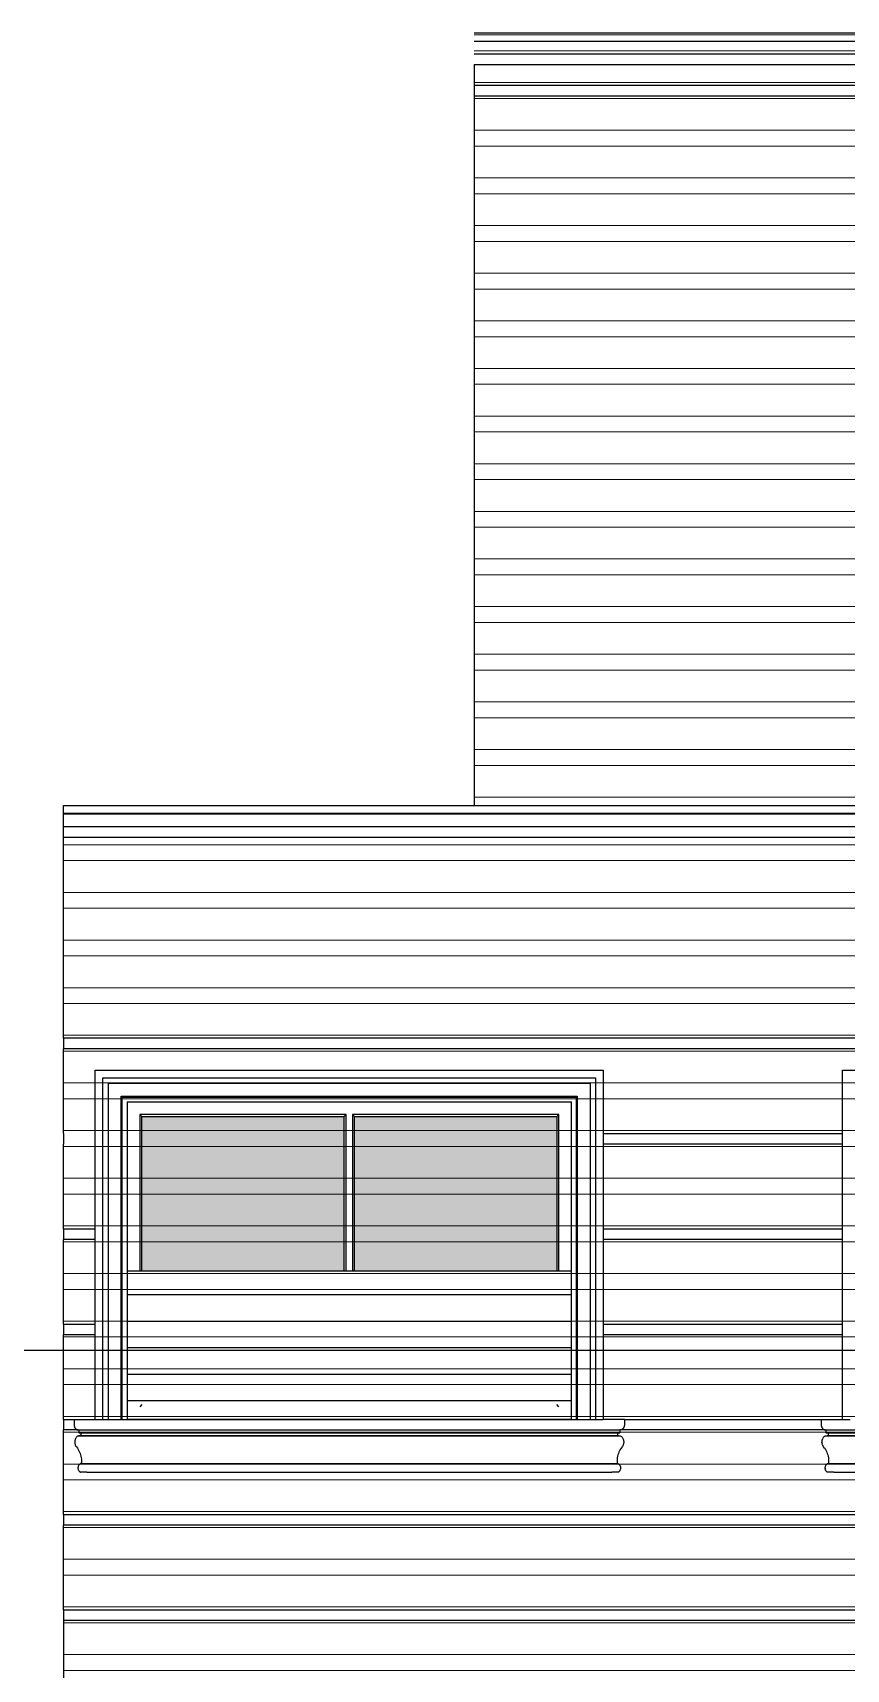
# Model space of a CAD drawing. Header units: inches. Extents: x 37.8 to 126.9, y 5.9 to 51.9.
# Drawn here: x 102.01 to 105.86, y 33.26 to 40.99 of the extents above; entities that cross this region are included whole.
import ezdxf

# ---------------------------------------------------------------- set-up
doc = ezdxf.new("R2010")
doc.units = ezdxf.units.IN
doc.header["$MEASUREMENT"] = 0
doc.layers.add('hatch', color=45, linetype='Continuous', lineweight=9)
doc.layers.add('LAYER1', color=8, linetype='Continuous', lineweight=9)
doc.layers.add('TEXT.', color=7, linetype='Continuous')

msp = doc.modelspace()

# ---------------------------------------------------------------- hatches: boundary and pattern name
at = {"true_color": 0x9898cc}
h = msp.add_hatch(dxfattribs=at)
h.set_pattern_fill('ANSI31', color=253, angle=135)
h.set_pattern_definition([(180, (290.93332, 359.28142), (-1e-17, -0.125), [])])
h.paths.add_polyline_path([(104.55803, 35.14228), (102.45803, 35.14228), (102.45803, 34.44228), (104.55803, 34.44228)])
at = {"layer": 'hatch'}
h = msp.add_hatch(color=256, dxfattribs=at)
h.dxf.hatch_style = 1
h.set_gradient(color1=(149, 180, 223), color2=(188, 208, 235), one_color=1, tint=0.83, name='INVCURVED')
h.paths.add_polyline_path([(102.52803, 35.14228), (103.48303, 35.14228), (103.48303, 35.87228), (102.52803, 35.87228)])
h = msp.add_hatch(color=256, dxfattribs=at)
h.dxf.hatch_style = 1
h.set_gradient(color1=(149, 180, 223), color2=(188, 208, 235), one_color=1, tint=0.83, name='INVCURVED')
h.paths.add_polyline_path([(103.53303, 35.14228), (104.48803, 35.14228), (104.48803, 35.87228), (103.53303, 35.87228)])
at = {"layer": 'LAYER1', "true_color": 0xc2b093}
h = msp.add_hatch(dxfattribs=at)
h.set_pattern_fill('ANSI32', color=253, scale=0.6, angle=135)
h.set_pattern_definition([(180, (290.93332, 359.28142), (-1e-17, -0.225), []), (180, (290.85832, 359.35642), (-1e-17, -0.225), [])])
h.paths.add_polyline_path([(106.05653, 37.34228), (106.05653, 37.54228), (106.05653, 37.59228), (106.05653, 37.99228), (106.05653, 38.04228), (106.05653, 38.44228), (106.05653, 38.49228), (106.05653, 38.84228), (107.05653, 38.84228), (107.05653, 38.49228), (107.05653, 38.44228), (107.05653, 38.04228), (107.05653, 37.99228), (107.05653, 37.59228), (107.05653, 37.54228), (107.05653, 37.34228)], flags=16)
h.paths.add_polyline_path([(107.99803, 37.34228), (107.99803, 37.54228), (107.99803, 37.59228), (107.99803, 37.99228), (107.99803, 38.04228), (107.99803, 38.44228), (107.99803, 38.49228), (107.99803, 38.84228), (108.99803, 38.84228), (108.99803, 38.49228), (108.99803, 38.44228), (108.99803, 38.04228), (108.99803, 37.99228), (108.99803, 37.59228), (108.99803, 37.54228), (108.99803, 37.34228)], flags=16)
h.paths.add_polyline_path([(116.59064, 26.14228), (116.59064, 26.94228), (117.19803, 26.94228), (117.19803, 26.14228)])
h.paths.add_polyline_path([(117.39803, 37.34228), (109.19803, 37.34228), (109.19803, 40.69228), (109.19803, 40.99228), (104.09803, 40.99228), (104.09803, 37.34228), (102.15807, 37.34228), (102.15807, 20.54228), (107.51799, 20.54228), (107.51799, 22.74228), (108.71799, 22.74228), (108.71799, 20.54228), (108.91799, 20.54228), (108.91799, 22.74228), (112.11799, 22.74228), (112.11799, 20.54228), (117.39803, 20.54228)])

# ---------------------------------------------------------------- linework, layer by layer
for p, q in [((104.09803, 40.99228), (109.19509, 40.99228)), ((104.09803, 40.95228), (109.19529, 40.95228)), ((104.09803, 40.89228), (109.19559, 40.89228)), ((104.09803, 40.84228), (104.09803, 40.74228)), ((104.09803, 40.84228), (109.19803, 40.84228)), ((109.19803, 40.74228), (104.09803, 40.74228)), ((104.09803, 40.74228), (104.09803, 40.69228)), ((109.19803, 40.69228), (104.09803, 40.69228)), ((104.09803, 40.69228), (104.09803, 40.29228)), ((104.09803, 40.29228), (104.09803, 40.24228)), ((104.09803, 40.24228), (104.09803, 39.84228)), ((104.09803, 39.84228), (104.09803, 39.79228)), ((104.09803, 39.79228), (104.09803, 39.39228)), ((104.09803, 39.39228), (104.09803, 39.34228)), ((104.09803, 39.34228), (104.09803, 38.94228)), ((104.09803, 38.94228), (104.09803, 38.89228)), ((104.09803, 38.89228), (104.09803, 38.49228)), ((104.09803, 38.49228), (104.09803, 38.44228)), ((104.09803, 38.44228), (104.09803, 37.34228)), ((102.15803, 36.44228), (102.15803, 37.34228)), ((102.15803, 37.34228), (116.78803, 37.34228)), ((102.15803, 37.30228), (117.39803, 37.30228)), ((102.15803, 37.24228), (117.39803, 37.24228)), ((102.15803, 37.19228), (117.39803, 37.19228)), ((102.15803, 36.24228), (102.15803, 36.44228)), ((102.15803, 36.24228), (102.15803, 36.19228)), ((106.14358, 36.24228), (102.15803, 36.24228)), ((117.39803, 36.19228), (102.15803, 36.19228)), ((102.15803, 35.79228), (102.15803, 36.19228)), ((102.30803, 36.09228), (104.70803, 36.09228)), ((102.30803, 35.79228), (102.30803, 36.09228)), ((102.34453, 36.05578), (104.67153, 36.05578)), ((102.34453, 35.79228), (102.34453, 36.05578)), ((102.37053, 36.02978), (104.64553, 36.02978)), ((102.37053, 35.79228), (102.37053, 36.02978)), ((104.64553, 36.02978), (104.64553, 35.79228)), ((104.67153, 36.05578), (104.67153, 35.79228)), ((104.70803, 36.09228), (104.70803, 35.79228)), ((105.83803, 36.09228), (109.38803, 36.09228)), ((105.83803, 35.79228), (105.83803, 36.09228)), ((102.43122, 35.96909), (104.58484, 35.96909)), ((102.43122, 35.79228), (102.43122, 35.96909)), ((102.43553, 35.96478), (104.58053, 35.96478)), ((102.43553, 35.79228), (102.43553, 35.96478)), ((104.58053, 35.96478), (104.58053, 35.79228)), ((104.58484, 35.96909), (104.58484, 35.79228)), ((102.45803, 35.94228), (104.55803, 35.94228)), ((102.45803, 35.94228), (102.45803, 35.79228)), ((102.51803, 35.88228), (102.51803, 35.14228)), ((103.49303, 35.88228), (102.51803, 35.88228)), ((102.52803, 35.87228), (102.51803, 35.88228)), ((102.52803, 35.14228), (102.52803, 35.87228)), ((102.52803, 35.87228), (103.48303, 35.87228)), ((103.48303, 35.87228), (103.49303, 35.88228)), ((103.48303, 35.87228), (103.48303, 35.14228)), ((103.49303, 35.14228), (103.49303, 35.88228)), ((103.52303, 35.88228), (103.52303, 35.14228)), ((104.49803, 35.88228), (103.52303, 35.88228)), ((103.53303, 35.87228), (103.52303, 35.88228)), ((103.53303, 35.14228), (103.53303, 35.87228)), ((103.53303, 35.87228), (104.48803, 35.87228)), ((104.48803, 35.87228), (104.49803, 35.88228)), ((104.48803, 35.87228), (104.48803, 35.14228)), ((104.49803, 35.14228), (104.49803, 35.88228)), ((104.55803, 35.79228), (104.55803, 35.94228)), ((102.15803, 35.79228), (102.15803, 35.74228)), ((102.30803, 35.74228), (102.30803, 35.79228)), ((102.34453, 35.74228), (102.34453, 35.79228)), ((102.37053, 35.74228), (102.37053, 35.79228)), ((102.43122, 35.74228), (102.43122, 35.79228)), ((102.43553, 35.74228), (102.43553, 35.79228)), ((102.45803, 35.79228), (102.45803, 35.74228)), ((104.55803, 35.74228), (104.55803, 35.79228)), ((104.58053, 35.79228), (104.58053, 35.74228)), ((104.58484, 35.79228), (104.58484, 35.74228)), ((104.64553, 35.79228), (104.64553, 35.74228)), ((104.67153, 35.79228), (104.67153, 35.74228)), ((104.70803, 35.79228), (105.83803, 35.79228)), ((104.70803, 35.79228), (104.70803, 35.74228)), ((105.83803, 35.74228), (105.83803, 35.79228)), ((102.15803, 35.34228), (102.15803, 35.74228)), ((102.30803, 35.34228), (102.30803, 35.74228)), ((102.34453, 35.34228), (102.34453, 35.74228)), ((102.37053, 35.34228), (102.37053, 35.74228)), ((102.43122, 35.34228), (102.43122, 35.74228)), ((102.43553, 35.34228), (102.43553, 35.74228)), ((102.45803, 35.74228), (102.45803, 35.34228)), ((104.55803, 35.34228), (104.55803, 35.74228)), ((104.58053, 35.74228), (104.58053, 35.34228)), ((104.58484, 35.74228), (104.58484, 35.34228)), ((104.64553, 35.74228), (104.64553, 35.34228)), ((104.67153, 35.74228), (104.67153, 35.34228)), ((105.83803, 35.74228), (104.70803, 35.74228)), ((104.70803, 35.74228), (104.70803, 35.34228)), ((105.83803, 35.34228), (105.83803, 35.74228)), ((102.15803, 35.34228), (102.30803, 35.34228)), ((102.15803, 35.34228), (102.15803, 35.29228)), ((102.30803, 35.29228), (102.30803, 35.34228)), ((102.34453, 35.29228), (102.34453, 35.34228)), ((102.37053, 35.29228), (102.37053, 35.34228)), ((102.43122, 35.29228), (102.43122, 35.34228)), ((102.43553, 35.29228), (102.43553, 35.34228)), ((102.45803, 35.34228), (102.45803, 35.29228)), ((104.55803, 35.29228), (104.55803, 35.34228)), ((104.58053, 35.34228), (104.58053, 35.29228)), ((104.58484, 35.34228), (104.58484, 35.29228)), ((104.64553, 35.34228), (104.64553, 35.29228)), ((104.67153, 35.34228), (104.67153, 35.29228)), ((104.70803, 35.34228), (105.83803, 35.34228)), ((104.70803, 35.34228), (104.70803, 35.29228)), ((105.83803, 35.29228), (105.83803, 35.34228)), ((102.30803, 35.29228), (102.15803, 35.29228)), ((102.15803, 34.89228), (102.15803, 35.29228)), ((102.30803, 34.89228), (102.30803, 35.29228)), ((102.34453, 34.89228), (102.34453, 35.29228)), ((102.37053, 34.89228), (102.37053, 35.29228)), ((102.43122, 34.89228), (102.43122, 35.29228)), ((102.43553, 34.89228), (102.43553, 35.29228)), ((102.45803, 35.29228), (102.45803, 34.89228)), ((104.55803, 34.89228), (104.55803, 35.29228)), ((104.58053, 35.29228), (104.58053, 34.89228)), ((104.58484, 35.29228), (104.58484, 34.89228)), ((104.64553, 35.29228), (104.64553, 34.89228)), ((104.67153, 35.29228), (104.67153, 34.89228)), ((105.83803, 35.29228), (104.70803, 35.29228)), ((104.70803, 35.29228), (104.70803, 34.89228)), ((105.83803, 34.89228), (105.83803, 35.29228)), ((102.15803, 34.89228), (102.30803, 34.89228)), ((102.15803, 34.89228), (102.15803, 34.84228)), ((102.30803, 34.84228), (102.30803, 34.89228)), ((102.34453, 34.84228), (102.34453, 34.89228)), ((102.37053, 34.84228), (102.37053, 34.89228)), ((102.43122, 34.84228), (102.43122, 34.89228)), ((102.43553, 34.84228), (102.43553, 34.89228)), ((102.45803, 34.89228), (102.45803, 34.84228)), ((104.55803, 34.84228), (104.55803, 34.89228)), ((104.58053, 34.89228), (104.58053, 34.84228)), ((104.58484, 34.89228), (104.58484, 34.84228)), ((104.64553, 34.89228), (104.64553, 34.84228)), ((104.67153, 34.89228), (104.67153, 34.84228)), ((104.70803, 34.89228), (105.83803, 34.89228)), ((104.70803, 34.89228), (104.70803, 34.84228)), ((105.83803, 34.84228), (105.83803, 34.89228)), ((102.30803, 34.84228), (102.15803, 34.84228)), ((102.15803, 34.44228), (102.15803, 34.84228)), ((102.30803, 34.44228), (102.30803, 34.84228)), ((102.34453, 34.44228), (102.34453, 34.84228)), ((102.37053, 34.44228), (102.37053, 34.84228)), ((102.43122, 34.44228), (102.43122, 34.84228)), ((102.43553, 34.44228), (102.43553, 34.84228)), ((102.45803, 34.84228), (102.45803, 34.44228)), ((104.55803, 34.44228), (104.55803, 34.84228)), ((104.58053, 34.84228), (104.58053, 34.44228)), ((104.58484, 34.84228), (104.58484, 34.44228)), ((104.64553, 34.84228), (104.64553, 34.44228)), ((104.67153, 34.84228), (104.67153, 34.44228)), ((104.70803, 34.84228), (104.70803, 34.44228)), ((105.83803, 34.84228), (104.70803, 34.84228)), ((105.83803, 34.44228), (105.83803, 34.84228)), ((102.52803, 34.51228), (102.51803, 34.50228)), ((104.49803, 34.50228), (104.48803, 34.51228)), ((102.15803, 34.44228), (102.15803, 34.39228)), ((102.15803, 34.44228), (102.20803, 34.44228)), ((102.20803, 34.44228), (102.20803, 34.41728)), ((102.20803, 34.44228), (102.30803, 34.44228)), ((102.20803, 34.41728), (102.20807, 34.41571)), ((102.20807, 34.41571), (102.20818, 34.41414)), ((102.20818, 34.41414), (102.20836, 34.41259)), ((102.20836, 34.41259), (102.20862, 34.41106)), ((102.20862, 34.41106), (102.20896, 34.40955)), ((102.20896, 34.40955), (102.20936, 34.40807)), ((102.20936, 34.40807), (102.20983, 34.40663)), ((102.20983, 34.40663), (102.21037, 34.40523)), ((102.21037, 34.40523), (102.21098, 34.40388)), ((102.21098, 34.40388), (102.21165, 34.40258)), ((102.21165, 34.40258), (102.21238, 34.40134)), ((102.21238, 34.40134), (102.21317, 34.40016)), ((102.21317, 34.40016), (102.21401, 34.39905)), ((102.30803, 34.44228), (102.34453, 34.44228)), ((102.34453, 34.44228), (102.37053, 34.44228)), ((102.37053, 34.44228), (102.43122, 34.44228)), ((102.43122, 34.44228), (102.43553, 34.44228)), ((102.43553, 34.44228), (102.45803, 34.44228)), ((104.55803, 34.44228), (102.45803, 34.44228)), ((104.55803, 34.44228), (104.58053, 34.44228)), ((104.58053, 34.44228), (104.58484, 34.44228)), ((104.58484, 34.44228), (104.64553, 34.44228)), ((104.64553, 34.44228), (104.67153, 34.44228)), ((104.67153, 34.44228), (104.70803, 34.44228)), ((104.80803, 34.44228), (104.70803, 34.44228)), ((104.80289, 34.40016), (104.80205, 34.39905)), ((104.80368, 34.40134), (104.80289, 34.40016)), ((104.80441, 34.40258), (104.80368, 34.40134)), ((104.80508, 34.40388), (104.80441, 34.40258)), ((104.80568, 34.40523), (104.80508, 34.40388)), ((104.80623, 34.40663), (104.80568, 34.40523)), ((104.8067, 34.40807), (104.80623, 34.40663)), ((104.8071, 34.40955), (104.8067, 34.40807)), ((104.80743, 34.41106), (104.8071, 34.40955)), ((104.80769, 34.41259), (104.80743, 34.41106)), ((104.80788, 34.41414), (104.80769, 34.41259)), ((104.80799, 34.41571), (104.80788, 34.41414)), ((104.80803, 34.41728), (104.80799, 34.41571)), ((104.80803, 34.44228), (104.80803, 34.41728)), ((104.80803, 34.44228), (105.73803, 34.44228)), ((105.73803, 34.44228), (105.73803, 34.41728)), ((105.73803, 34.44228), (105.83803, 34.44228)), ((105.73803, 34.41728), (105.73807, 34.41571)), ((105.73807, 34.41571), (105.73818, 34.41414)), ((105.73818, 34.41414), (105.73836, 34.41259)), ((105.73836, 34.41259), (105.73862, 34.41106)), ((105.73862, 34.41106), (105.73896, 34.40955)), ((105.73896, 34.40955), (105.73936, 34.40807)), ((105.73936, 34.40807), (105.73983, 34.40663)), ((105.73983, 34.40663), (105.74037, 34.40523)), ((105.74037, 34.40523), (105.74098, 34.40388)), ((105.74098, 34.40388), (105.74165, 34.40258)), ((105.74165, 34.40258), (105.74238, 34.40134)), ((105.74238, 34.40134), (105.74317, 34.40016)), ((105.74317, 34.40016), (105.74401, 34.39905)), ((105.83803, 34.44228), (105.87453, 34.44228)), ((102.15803, 33.99228), (102.15803, 34.39228)), ((102.22698, 34.39228), (102.15803, 34.39228)), ((102.21162, 34.34125), (102.21122, 34.33722)), ((102.21122, 34.33722), (102.21122, 34.33316)), ((102.21122, 34.33316), (102.21162, 34.32914)), ((102.21243, 34.34516), (102.21162, 34.34125)), ((102.21162, 34.32914), (102.21243, 34.32522)), ((102.21363, 34.3489), (102.21243, 34.34516)), ((102.21243, 34.32522), (102.21363, 34.32148)), ((102.21519, 34.3524), (102.21363, 34.3489)), ((102.21401, 34.39905), (102.2149, 34.39801)), ((102.2149, 34.39801), (102.21584, 34.39705)), ((102.21709, 34.35559), (102.21519, 34.3524)), ((102.21584, 34.39705), (102.21683, 34.39617)), ((102.21683, 34.39617), (102.21785, 34.39537)), ((102.21929, 34.35843), (102.21709, 34.35559)), ((102.21785, 34.39537), (102.21891, 34.39466)), ((102.21891, 34.39466), (102.22, 34.39403)), ((102.22176, 34.36085), (102.21929, 34.35843)), ((102.22, 34.39403), (102.22112, 34.3935)), ((102.22112, 34.3935), (102.22227, 34.39306)), ((102.22445, 34.36282), (102.22176, 34.36085)), ((102.22227, 34.39306), (102.22343, 34.39272)), ((102.22343, 34.39272), (102.22461, 34.39247)), ((102.22731, 34.3643), (102.22445, 34.36282)), ((102.22461, 34.39247), (102.22579, 34.39233)), ((102.22579, 34.39233), (102.22698, 34.39228)), ((102.22698, 34.39228), (102.23014, 34.39228)), ((102.22731, 34.3643), (102.2303, 34.36527)), ((102.23014, 34.39228), (102.23014, 34.37894)), ((102.23014, 34.39228), (102.26803, 34.39228)), ((102.23014, 34.37894), (102.24001, 34.37894)), ((102.23643, 34.36561), (102.2303, 34.36527)), ((102.2303, 34.36527), (102.26803, 34.36527)), ((102.23643, 34.36561), (102.24001, 34.36561)), ((102.24001, 34.37894), (102.24001, 34.36561)), ((102.24001, 34.37894), (104.77604, 34.37894)), ((102.24001, 34.36561), (104.77604, 34.36561)), ((102.26803, 34.39228), (104.74803, 34.39228)), ((102.26803, 34.36527), (104.74803, 34.36527)), ((104.74803, 34.39228), (104.78592, 34.39228)), ((104.74803, 34.36527), (104.78576, 34.36527)), ((104.77604, 34.37894), (104.77604, 34.36561)), ((104.77604, 34.37894), (104.78592, 34.37894)), ((104.77604, 34.36561), (104.77962, 34.36561)), ((104.77962, 34.36561), (104.78576, 34.36527)), ((104.78576, 34.36527), (104.78875, 34.3643)), ((104.78592, 34.39228), (104.78592, 34.37894)), ((104.78908, 34.39228), (104.78592, 34.39228)), ((104.78875, 34.3643), (104.79161, 34.36282)), ((104.79027, 34.39233), (104.78908, 34.39228)), ((105.75698, 34.39228), (104.78908, 34.39228)), ((104.79145, 34.39247), (104.79027, 34.39233)), ((104.79263, 34.39272), (104.79145, 34.39247)), ((104.79161, 34.36282), (104.7943, 34.36085)), ((104.79379, 34.39306), (104.79263, 34.39272)), ((104.79493, 34.3935), (104.79379, 34.39306)), ((104.7943, 34.36085), (104.79677, 34.35843)), ((104.79605, 34.39403), (104.79493, 34.3935)), ((104.79715, 34.39466), (104.79605, 34.39403)), ((104.79677, 34.35843), (104.79897, 34.35559)), ((104.79821, 34.39537), (104.79715, 34.39466)), ((104.79923, 34.39617), (104.79821, 34.39537)), ((104.79897, 34.35559), (104.80087, 34.3524)), ((104.80022, 34.39705), (104.79923, 34.39617)), ((104.80116, 34.39801), (104.80022, 34.39705)), ((104.80087, 34.3524), (104.80243, 34.3489)), ((104.80205, 34.39905), (104.80116, 34.39801)), ((104.80243, 34.3489), (104.80363, 34.34516)), ((104.80363, 34.32522), (104.80243, 34.32148)), ((104.80363, 34.34516), (104.80443, 34.34125)), ((104.80443, 34.32914), (104.80363, 34.32522)), ((104.80443, 34.34125), (104.80484, 34.33722)), ((104.80484, 34.33316), (104.80443, 34.32914)), ((104.80484, 34.33722), (104.80484, 34.33316)), ((105.74162, 34.34125), (105.74122, 34.33722)), ((105.74122, 34.33722), (105.74122, 34.33316)), ((105.74162, 34.32914), (105.74122, 34.33316)), ((105.74162, 34.34125), (105.74243, 34.34516)), ((105.74162, 34.32914), (105.74243, 34.32522)), ((105.74363, 34.3489), (105.74243, 34.34516)), ((105.74363, 34.32148), (105.74243, 34.32522)), ((105.74363, 34.3489), (105.74519, 34.3524)), ((105.74401, 34.39905), (105.7449, 34.39801)), ((105.7449, 34.39801), (105.74584, 34.39705)), ((105.74709, 34.35559), (105.74519, 34.3524)), ((105.74584, 34.39705), (105.74683, 34.39617)), ((105.74683, 34.39617), (105.74785, 34.39537)), ((105.74709, 34.35559), (105.74929, 34.35843)), ((105.74785, 34.39537), (105.74891, 34.39466)), ((105.74891, 34.39466), (105.75, 34.39403)), ((105.75176, 34.36085), (105.74929, 34.35843)), ((105.75, 34.39403), (105.75112, 34.3935)), ((105.75112, 34.3935), (105.75227, 34.39306)), ((105.75176, 34.36085), (105.75445, 34.36282)), ((105.75227, 34.39306), (105.75343, 34.39272)), ((105.75343, 34.39272), (105.75461, 34.39247)), ((105.75445, 34.36282), (105.75731, 34.3643)), ((105.75461, 34.39247), (105.75579, 34.39233)), ((105.75579, 34.39233), (105.75698, 34.39228)), ((105.75698, 34.39228), (105.76014, 34.39228)), ((105.75731, 34.3643), (105.7603, 34.36527)), ((105.76014, 34.39228), (105.76014, 34.37894)), ((105.76014, 34.39228), (105.79803, 34.39228)), ((105.76014, 34.37894), (105.77001, 34.37894)), ((105.7603, 34.36527), (105.76643, 34.36561)), ((105.7603, 34.36527), (105.79803, 34.36527)), ((105.76643, 34.36561), (105.77001, 34.36561)), ((105.77001, 34.37894), (105.77001, 34.36561)), ((105.77001, 34.37894), (109.45604, 34.37894)), ((105.77001, 34.36561), (105.79803, 34.36561)), ((105.79803, 34.39228), (109.42803, 34.39228)), ((105.79803, 34.36561), (109.42803, 34.36561)), ((105.79803, 34.36527), (109.42803, 34.36527)), ((102.21363, 34.32148), (102.21519, 34.31799)), ((102.21519, 34.31799), (102.21709, 34.31479)), ((102.21709, 34.31479), (102.21929, 34.31196)), ((102.21929, 34.31196), (102.22354, 34.30613)), ((102.22354, 34.30613), (102.2274, 34.30012)), ((102.2274, 34.30012), (102.23085, 34.29394)), ((102.23085, 34.29394), (102.23389, 34.2876)), ((102.23389, 34.2876), (102.23649, 34.28114)), ((102.23649, 34.28114), (102.23866, 34.27456)), ((102.23866, 34.27456), (102.24039, 34.2679)), ((102.24039, 34.2679), (102.24166, 34.26116)), ((102.24166, 34.26116), (102.24249, 34.25438)), ((102.24249, 34.25438), (102.24286, 34.24757)), ((102.24286, 34.24757), (102.24277, 34.24075)), ((104.77357, 34.25438), (104.7732, 34.24757)), ((104.7732, 34.24757), (104.77329, 34.24075)), ((104.7744, 34.26116), (104.77357, 34.25438)), ((104.77567, 34.2679), (104.7744, 34.26116)), ((104.7774, 34.27456), (104.77567, 34.2679)), ((104.77957, 34.28114), (104.7774, 34.27456)), ((104.78217, 34.2876), (104.77957, 34.28114)), ((104.7852, 34.29394), (104.78217, 34.2876)), ((104.78865, 34.30012), (104.7852, 34.29394)), ((104.79251, 34.30613), (104.78865, 34.30012)), ((104.79677, 34.31196), (104.79251, 34.30613)), ((104.79897, 34.31479), (104.79677, 34.31196)), ((104.80087, 34.31799), (104.79897, 34.31479)), ((104.80243, 34.32148), (104.80087, 34.31799)), ((105.74363, 34.32148), (105.74519, 34.31799)), ((105.74709, 34.31479), (105.74519, 34.31799)), ((105.74709, 34.31479), (105.74929, 34.31196)), ((105.75354, 34.30613), (105.74929, 34.31196)), ((105.75354, 34.30613), (105.7574, 34.30012)), ((105.7574, 34.30012), (105.76085, 34.29394)), ((105.76085, 34.29394), (105.76389, 34.2876)), ((105.76389, 34.2876), (105.76649, 34.28114)), ((105.76649, 34.28114), (105.76866, 34.27456)), ((105.76866, 34.27456), (105.77039, 34.2679)), ((105.77039, 34.2679), (105.77166, 34.26116)), ((105.77166, 34.26116), (105.77249, 34.25438)), ((105.77249, 34.25438), (105.77286, 34.24757)), ((105.77286, 34.24757), (105.77277, 34.24075)), ((102.22671, 34.21701), (102.22647, 34.21442)), ((102.22647, 34.21442), (102.22647, 34.2118)), ((102.22647, 34.2118), (102.22671, 34.20921)), ((102.22721, 34.21955), (102.22671, 34.21701)), ((102.22671, 34.20921), (102.22721, 34.20667)), ((102.22794, 34.22198), (102.22721, 34.21955)), ((102.22721, 34.20667), (102.22794, 34.20424)), ((102.22889, 34.22427), (102.22794, 34.22198)), ((102.22794, 34.20424), (102.22889, 34.20195)), ((102.23006, 34.22639), (102.22889, 34.22427)), ((102.22889, 34.20195), (102.23006, 34.19983)), ((102.23142, 34.2283), (102.23006, 34.22639)), ((102.23006, 34.19983), (102.23142, 34.19792)), ((102.23294, 34.22996), (102.23142, 34.2283)), ((102.23142, 34.19792), (102.23294, 34.19626)), ((102.23462, 34.23137), (102.23294, 34.22996)), ((102.23294, 34.19626), (102.23462, 34.19485)), ((102.23641, 34.23248), (102.23462, 34.23137)), ((102.23641, 34.19374), (102.23462, 34.19485)), ((102.23641, 34.23248), (102.2383, 34.23329)), ((102.2383, 34.19293), (102.23641, 34.19374)), ((102.24025, 34.23378), (102.2383, 34.23329)), ((102.2383, 34.19293), (102.24025, 34.19244)), ((102.24025, 34.23378), (102.24223, 34.23394)), ((102.24223, 34.19228), (102.24025, 34.19244)), ((102.24277, 34.24075), (102.24223, 34.23394)), ((102.24223, 34.23394), (102.26803, 34.23394)), ((102.26803, 34.19228), (102.24223, 34.19228)), ((102.26803, 34.23394), (104.74803, 34.23394)), ((102.26803, 34.19228), (104.74803, 34.19228)), ((104.74803, 34.23394), (104.77383, 34.23394)), ((104.77383, 34.19228), (104.74803, 34.19228)), ((104.77329, 34.24075), (104.77383, 34.23394)), ((104.77383, 34.23394), (104.77581, 34.23378)), ((104.77581, 34.19244), (104.77383, 34.19228)), ((104.77581, 34.23378), (104.77776, 34.23329)), ((104.77776, 34.19293), (104.77581, 34.19244)), ((104.77776, 34.23329), (104.77964, 34.23248)), ((104.77964, 34.19374), (104.77776, 34.19293)), ((104.77964, 34.23248), (104.78144, 34.23137)), ((104.78144, 34.19485), (104.77964, 34.19374)), ((104.78144, 34.23137), (104.78311, 34.22996)), ((104.78311, 34.19626), (104.78144, 34.19485)), ((104.78311, 34.22996), (104.78464, 34.2283)), ((104.78464, 34.19792), (104.78311, 34.19626)), ((104.78464, 34.2283), (104.786, 34.22639)), ((104.786, 34.19983), (104.78464, 34.19792)), ((104.786, 34.22639), (104.78717, 34.22427)), ((104.78717, 34.20195), (104.786, 34.19983)), ((104.78717, 34.22427), (104.78812, 34.22198)), ((104.78812, 34.20424), (104.78717, 34.20195)), ((104.78812, 34.22198), (104.78885, 34.21955)), ((104.78885, 34.20667), (104.78812, 34.20424)), ((104.78885, 34.21955), (104.78934, 34.21701)), ((104.78934, 34.20921), (104.78885, 34.20667)), ((104.78934, 34.21701), (104.78959, 34.21442)), ((104.78959, 34.2118), (104.78934, 34.20921)), ((104.78959, 34.21442), (104.78959, 34.2118)), ((105.75647, 34.21442), (105.75671, 34.21701)), ((105.75647, 34.2118), (105.75647, 34.21442)), ((105.75647, 34.2118), (105.75671, 34.20921)), ((105.75721, 34.21955), (105.75671, 34.21701)), ((105.75721, 34.20667), (105.75671, 34.20921)), ((105.75721, 34.21955), (105.75794, 34.22198)), ((105.75794, 34.20424), (105.75721, 34.20667)), ((105.75889, 34.22427), (105.75794, 34.22198)), ((105.75794, 34.20424), (105.75889, 34.20195)), ((105.75889, 34.22427), (105.76006, 34.22639)), ((105.76006, 34.19983), (105.75889, 34.20195)), ((105.76006, 34.22639), (105.76142, 34.2283)), ((105.76142, 34.19792), (105.76006, 34.19983)), ((105.76142, 34.2283), (105.76294, 34.22996)), ((105.76142, 34.19792), (105.76294, 34.19626)), ((105.76462, 34.23137), (105.76294, 34.22996)), ((105.76462, 34.19485), (105.76294, 34.19626)), ((105.76462, 34.23137), (105.76641, 34.23248)), ((105.76641, 34.19374), (105.76462, 34.19485)), ((105.76641, 34.23248), (105.7683, 34.23329)), ((105.7683, 34.19293), (105.76641, 34.19374)), ((105.7683, 34.23329), (105.77025, 34.23378)), ((105.77025, 34.19244), (105.7683, 34.19293)), ((105.77025, 34.23378), (105.77223, 34.23394)), ((105.77223, 34.19228), (105.77025, 34.19244)), ((105.77277, 34.24075), (105.77223, 34.23394)), ((105.77223, 34.23394), (105.79803, 34.23394)), ((105.79803, 34.19228), (105.77223, 34.19228)), ((105.79803, 34.23394), (109.42803, 34.23394)), ((105.79803, 34.19228), (109.42803, 34.19228)), ((109.80803, 33.99228), (102.15803, 33.99228)), ((102.15803, 33.99228), (102.15803, 33.94228)), ((109.80803, 33.94228), (102.15803, 33.94228)), ((102.15803, 33.54228), (102.15803, 33.94228)), ((102.15803, 33.54228), (109.80803, 33.54228)), ((102.15803, 33.54228), (102.15803, 33.49228)), ((109.80803, 33.49228), (102.15803, 33.49228)), ((102.15803, 33.49228), (102.15803, 33.09228))]:
    msp.add_line(p, q)
msp.add_lwpolyline([(104.55803, 35.14228), (102.45803, 35.14228), (102.45803, 34.44228), (104.55803, 34.44228)], close=True)
at = {"layer": 'TEXT.', "color": 8}
msp.add_line((116.3116, 34.76728), (101.05421, 34.76728), dxfattribs=at)

doc.saveas('drawing.dxf')
